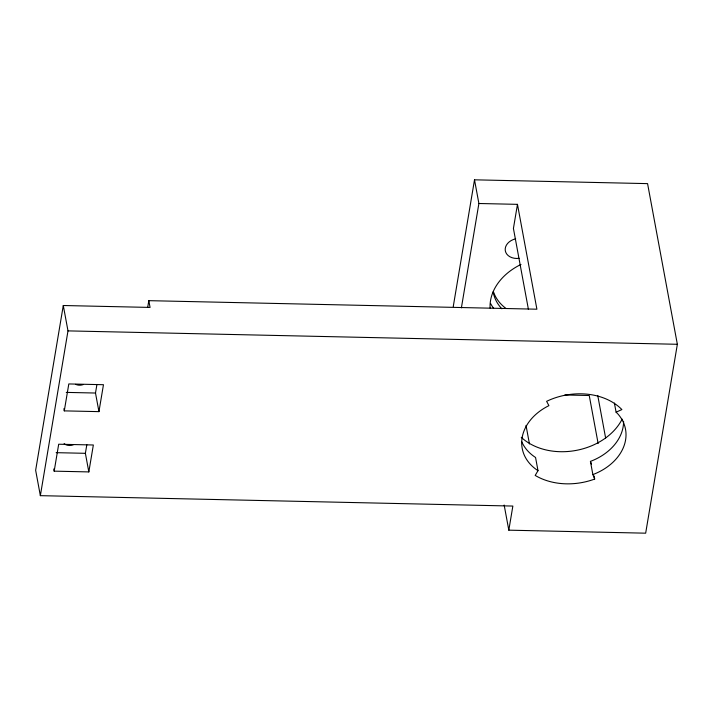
<?xml version="1.0" encoding="UTF-8"?>
<svg xmlns="http://www.w3.org/2000/svg" width="713" height="713" viewBox="0 0 713 713"><rect width="100%" height="100%" fill="white"/><g stroke="black" fill="none" stroke-linecap="round" stroke-linejoin="round"><path stroke-width="1.07" d="M474.51 179.819L478.895 203.499L517.469 204.346L536.898 309.201L148.812 300.663L150.069 307.428L63.288 305.512L35.65 470.286L40.356 495.66L512.861 506.061L508.815 530.169L645.666 533.181L677.35 344.29L647.573 183.624L474.51 179.819L453.245 306.617M40.356 495.66L67.993 330.885L63.288 305.512M54.179 471.15L58.689 444.226L93.35 444.992L88.831 471.917L54.179 471.15L53.769 468.967M64.286 410.875L68.805 383.942L103.465 384.708L98.947 411.633L64.286 410.875L63.885 408.683M88.831 471.917L85.382 453.316L86.834 444.698M98.947 411.633L95.497 393.032L96.941 384.414M147.707 307.25L148.812 300.663M461.391 307.856L478.895 203.499M517.469 204.346L513.422 228.454L528.404 309.282M614.401 403.068L616.094 412.194L621.888 409.574A58.849 44.482 -10.5 0 0 546.621 401.321L548.903 405.644A52.539 39.714 -10.5 0 0 538.003 470.669L535.187 475.419A58.849 44.482 -10.5 0 0 594.669 479.065L594.107 476.017M67.993 330.885L677.35 344.29M564.848 394.975L589.241 395.51L598.145 443.566M66.256 392.391L95.497 393.032M56.14 452.666L85.382 453.316M616.094 412.194L618.011 414.084A52.539 39.714 -10.5 0 1 592.868 474.591L594.669 479.065M623.581 421.223A52.539 39.714 -10.5 0 1 590.426 461.4L591.505 464.083M597.735 395.421L605.631 438.023M590.426 461.4L592.868 474.591M538.003 470.669L535.552 457.479A52.539 39.714 -10.5 0 1 521.738 441.712M526.016 425.394L529.456 443.958M504.153 505.036L508.815 530.169M519.1 258.329A13.137 9.929 -10.5 0 1 505.303 250.744A13.137 9.929 -10.5 0 1 515.668 238.819M490.089 308.087A58.849 44.482 -10.5 0 1 520.989 264.443M505.909 308.399A52.539 39.714 -10.5 0 1 493.503 291.893M73.323 444.778A7.879 5.954 -10.5 0 1 64.117 443.611M83.43 384.494A7.879 5.954 -10.5 0 1 75.676 384.325M622.137 419.119A58.849 44.482 -10.5 0 1 575.632 450.5A58.849 44.482 -10.5 0 1 521.256 437.301M501.881 308.809A52.539 39.714 -10.5 0 1 493.182 291.786M493.646 308.319A58.849 44.482 -10.5 0 1 490.553 303.462"/></g></svg>
